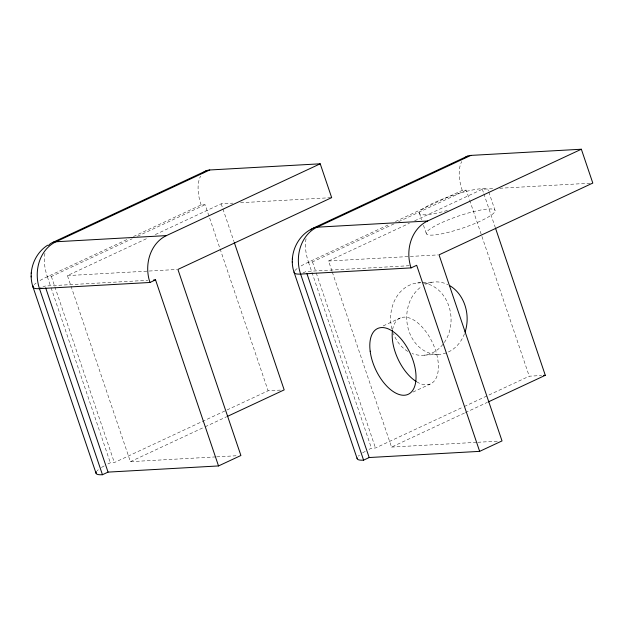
<?xml version="1.0" encoding="UTF-8"?>
<svg xmlns="http://www.w3.org/2000/svg" width="624" height="624" viewBox="0 0 624 624"><rect width="100%" height="100%" fill="white"/><g stroke="black" fill="none" stroke-linecap="round" stroke-linejoin="round"><path stroke-width="0.47" stroke-dasharray="3.12 2.34" d="M39.998 280.511A36.278 6.365 -18.7 0 1 47.346 276.721L129.059 238.571M133.45 236.519L201.107 204.929L205.124 204.711L219.781 248.001M44.936 253.328A36.278 19.087 65 0 0 47.346 276.721L51.363 276.494L132.202 238.758M137.467 236.293L205.124 204.711M42.674 287.157L45.068 286.042L147.794 280.301M215.693 456.908L130.416 461.666L67.431 275.597L148.27 237.861M155.298 234.577L221.192 203.814L232.822 203.159M301.127 265.933A36.278 6.365 -18.7 0 1 308.474 262.135L388.432 224.812M395.46 221.528L462.236 190.351L466.253 190.125L469.373 199.337M306.064 238.75A36.278 19.087 65 0 0 308.474 262.135L312.491 261.916L394.204 223.766M398.596 221.715L466.253 190.125M302.999 272.945L306.197 271.456L410.857 265.613M331.991 271.151L328.559 261.019L409.399 223.275M414.671 220.818L482.321 189.228L494.918 188.526M383.175 325.939L400.374 317.905M107.897 463.96A36.278 6.365 -18.7 0 1 110.331 462.79L114.348 462.571L268.109 390.78L280.394 390.094M130.416 461.666L204.22 427.214M205.101 426.8L226.184 416.957M413.002 392.067L430.209 384.033M369.026 449.381A36.278 6.365 -18.7 0 1 371.459 448.211L375.476 447.985L463.336 406.965M464.217 406.559L529.238 376.202L541.523 375.515M332.303 272.072L391.544 447.088L464.474 413.041M465.348 412.636L487.313 402.379M240.575 202.73L330.704 197.699M499.769 188.253L592.8 183.058M67.431 275.597L176.943 269.482M328.559 261.019L438.071 254.904M417.55 282.937L433.618 282.04M424.18 355.173L440.248 354.276M216.668 456.854L236.044 455.77M391.544 447.088L476.822 442.33M477.797 442.276L498.147 441.137M488.826 192.044L495.074 210.499A36.278 6.365 -18.7 0 1 444.795 233.181A36.278 6.365 -18.7 0 1 442.174 222.433A36.278 6.365 -18.7 0 1 495.074 210.499M482.321 189.228L483.569 192.917M483.881 193.838L495.105 226.996M469.685 200.257L529.238 376.202M419.422 213.275L421.606 219.734M423.478 225.272L426.286 233.579M312.491 261.916L315.923 272.048M316.235 272.969L375.476 447.985M308.474 262.135L371.459 448.211M221.192 203.814L233.977 241.582M220.093 248.921L268.109 390.78M51.363 276.494L114.348 462.571M47.346 276.721L50.778 286.853M51.09 287.773L110.331 462.79M358.324 456.191A36.278 6.365 -18.7 0 1 359.432 455.169M362.575 452.938A36.278 6.365 -18.7 0 1 366.701 450.567M462.236 190.351A36.278 19.087 65 0 1 461.744 161.53M294.824 270.715A36.278 6.365 -18.7 0 1 297.188 268.515M447.369 210.428A36.278 6.365 -18.7 0 1 419.749 211.903A36.278 6.365 -18.7 0 1 457.314 193.924A36.278 6.365 -18.7 0 1 488.171 190.897M464.49 333.707A36.278 30.194 86.8 0 1 416.699 344.581A36.278 30.194 86.8 0 1 421.785 286.416M425.482 284.326A36.278 30.194 86.8 0 1 447.884 284.638M423.532 283.007A36.278 30.194 86.8 0 1 450.528 326.664A36.278 30.194 86.8 0 1 412.136 353.551M407.768 351.406A36.278 30.194 86.8 0 1 393.448 333.614M391.989 329.02A36.278 30.194 86.8 0 1 420.506 282.797M392.621 329.597A36.278 19.087 65 0 1 417.768 322.889A36.278 19.087 65 0 1 438.407 367.24A36.278 19.087 65 0 1 417.011 382.005M97.204 470.769A36.278 6.365 -18.7 0 1 98.303 469.747M101.447 467.516A36.278 6.365 -18.7 0 1 105.581 465.145M201.107 204.929A36.278 19.087 65 0 1 200.616 176.108M34.297 284.614A36.278 6.365 -18.7 0 1 36.059 283.093"/><path stroke-width="0.94" d="M96.026 473.21L33.056 287.18C27.698 271.963 34.039 253.843 47.635 245.201M357.154 458.624L294.185 272.602C288.374 256.269 296.267 236.644 311.758 228.891M31.2 276.916L31.223 276.089M31.278 273.491L31.301 272.618M292.328 262.337L292.352 261.511M292.406 258.913L292.43 258.04M52.517 242.533L206.279 170.75M96.447 471.689A36.278 6.365 -18.7 0 0 102.461 474.724L108.053 472.111L218.525 465.941L240.895 455.504L177.91 269.428L331.672 197.644L320.221 163.808L209.742 169.978L55.981 241.761A36.278 19.087 65 0 0 48.469 245.521M33.275 285.925A36.278 6.365 -18.7 0 0 39.476 288.647L41.075 287.906M102.461 474.724L39.476 288.647A36.278 30.194 86.8 0 1 55.981 241.761L166.46 235.599L320.221 163.808M39.476 288.647L149.955 282.477L155.548 279.872L218.525 465.941M313.646 227.955L467.407 156.164M357.178 457.93A36.278 6.365 -18.7 0 0 363.589 460.145L369.182 457.532L479.653 451.363L502.024 440.918L439.039 254.849L592.8 183.058L581.35 149.23L470.87 155.399L317.109 227.183A36.278 19.087 65 0 0 310.518 229.975M363.589 460.145L300.604 274.069A36.278 30.194 86.8 0 1 317.109 227.183L427.588 221.013L581.35 149.23M294.177 271.916A36.278 6.365 -18.7 0 0 300.604 274.069L411.083 267.899L416.676 265.286L479.653 451.363M227.066 416.551L284.177 389.883L234.289 242.502M488.194 401.965L545.306 375.305L495.417 227.916M153.605 279.981L155.548 279.872M543.418 375.406L545.306 375.305M306.821 273.296L369.182 457.532M45.692 287.882L108.053 472.111M411.083 267.899A36.278 30.194 86.8 0 1 427.588 221.013M464.279 158.184A36.278 19.087 65 0 1 470.87 155.399M449.319 285.402A36.278 30.194 86.8 0 1 465.091 331.991M416.239 381.537A36.278 19.087 65 0 1 392.48 330.517M149.955 282.477A36.278 30.194 86.8 0 1 166.46 235.599M203.151 172.77A36.278 19.087 65 0 1 209.742 169.978M370.165 351.164A36.278 19.087 65 0 0 407.839 394.469A36.278 19.087 65 0 0 400.772 338.59A36.278 19.087 65 0 0 370.165 351.164"/></g></svg>
